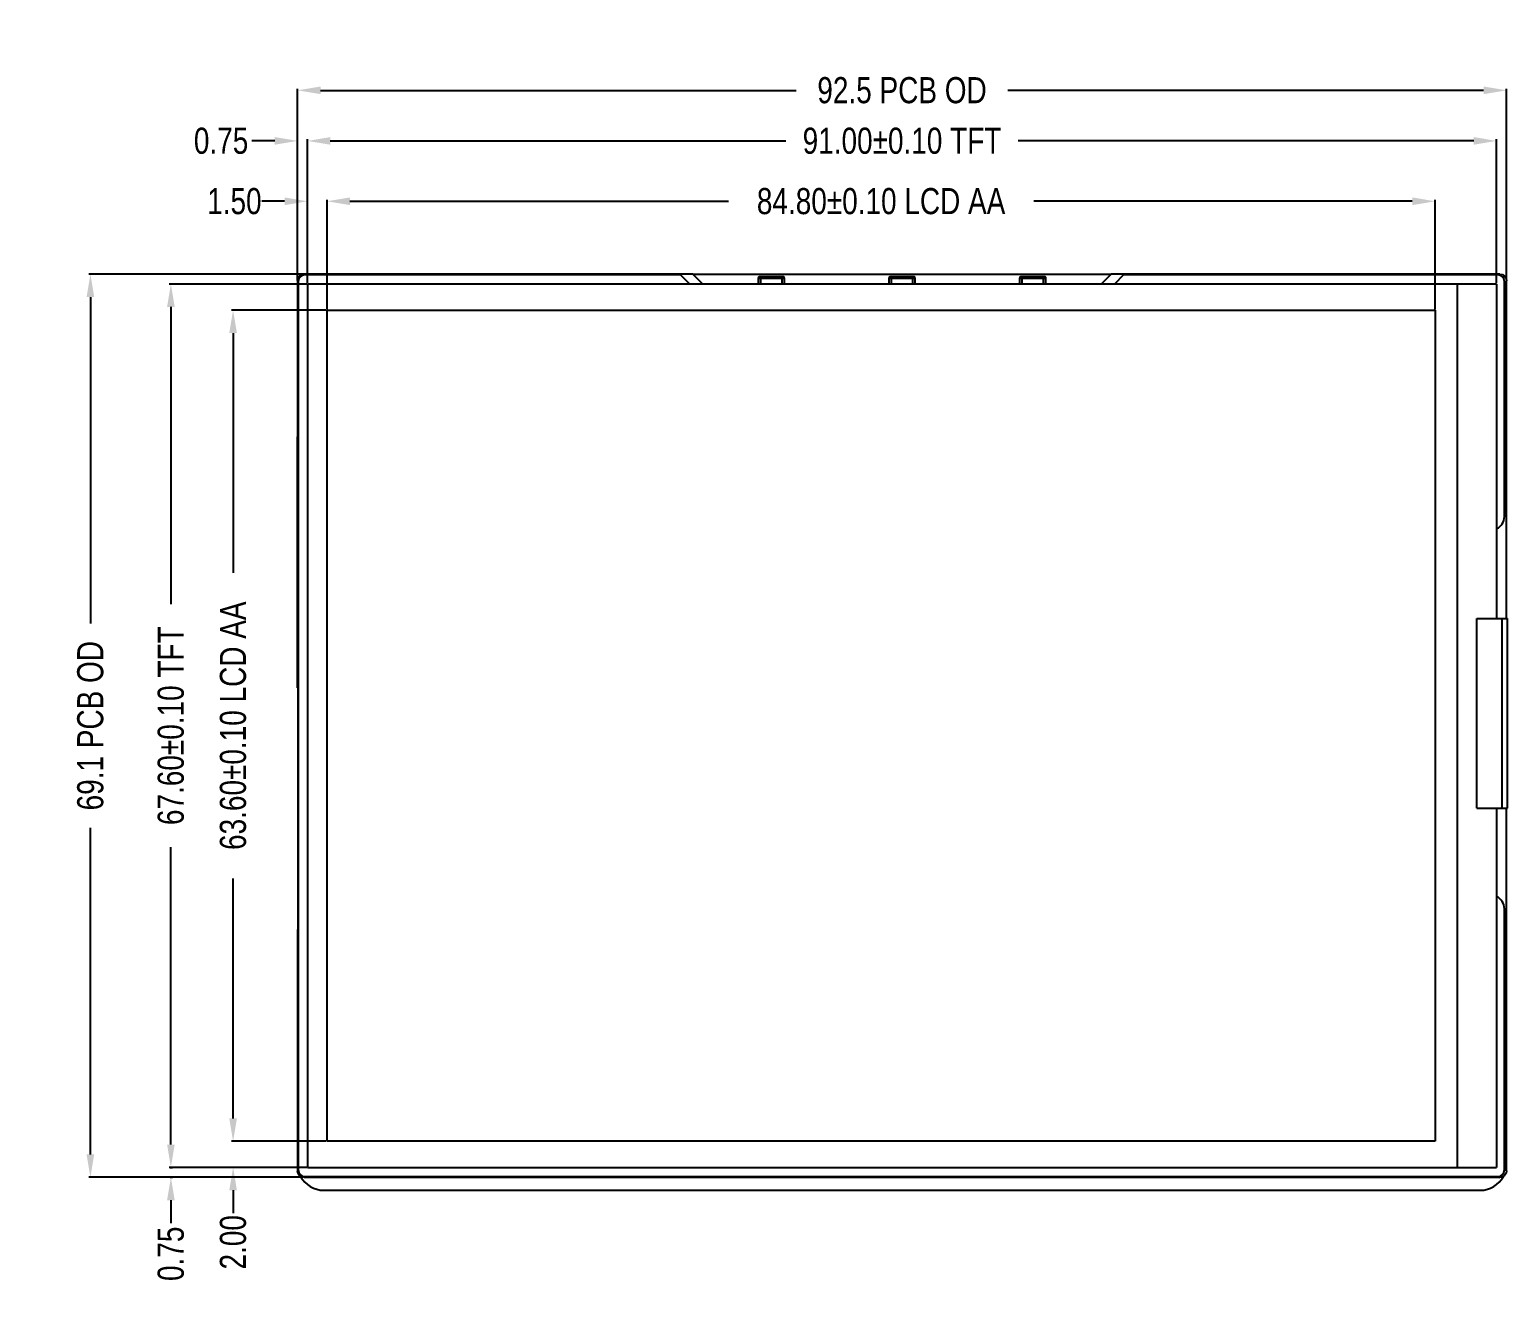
# Model space of a CAD drawing. Header units: inches. Extents: x -128 to 290, y -30 to 138.
# Drawn here: x -50.4 to 62.7, y -30.3 to 66 of the extents above; entities that cross this region are included whole.
import ezdxf

# ---------------------------------------------------------------- set-up
doc = ezdxf.new("R2010")
doc.units = ezdxf.units.IN
doc.header["$LTSCALE"] = 1.21
doc.header["$MEASUREMENT"] = 0
doc.header["$PDMODE"] = 3
doc.header["$PDSIZE"] = 0.3125
doc.layers.get('0').update_dxf_attribs({"linetype": 'CONTINUOUS'})
doc.layers.get('Defpoints').update_dxf_attribs({"linetype": 'CONTINUOUS'})
doc.layers.add('DIM', color=3, linetype='CONTINUOUS')
doc.styles.get("Standard").update_dxf_attribs({"font": 'txt', "width": 0.8})
doc.dimstyles.get("Standard").update_dxf_attribs({"dimtxt": 0.15625, "dimasz": 0.1875, "dimexe": 0.125, "dimexo": 0.0625, "dimgap": 0.09, "dimtad": 0, "dimtih": 1, "dimtoh": 1, "dimzin": 4, "dimdsep": 46, "dimtxsty": 'STANDARD', "dimblk": '_FILLED', "dimblk1": '_FILLED', "dimblk2": '_FILLED', "dimcen": 0.09, "dimazin": 1, "dimtp": 0.01, "dimtm": 0.01, "dimtfac": 1, "dimtofl": 0, "dimtmove": 0, "dimatfit": 3, "dimldrblk": '_FILLED', "dimfxl": 1, "dimtolj": 1, "dimtzin": 4, "dimarcsym": 0})

# ---------------------------------------------------------------- blocks, each defined once
blk = doc.blocks.new('_FILLED')
at = {"color": 0, "linetype": 'ByBlock'}
blk.add_solid([(0, 0), (-1, 0.167), (-1, -0.167)], dxfattribs=at)
blk = doc.blocks.new('*D1')
at = {"layer": 'Defpoints', "color": 0}
for p in [(57.18, 52.89), (-27.62, 44.56), (57.18, 44.56)]:
    blk.add_point(p, dxfattribs=at)
at = {"layer": 'DIM', "color": 0, "lineweight": -2}
for p, q in [((-27.62, 44.62), (-27.62, 53.01)), ((-25.87, 52.89), (3.09, 52.89)), ((55.43, 52.89), (26.47, 52.89)), ((57.18, 44.62), (57.18, 53.01))]:
    blk.add_line(p, q, dxfattribs=at)
at = {"layer": 'DIM', "color": 0, "lineweight": -2, "xscale": 1.75, "yscale": 1.75, "zscale": 1.75, "rotation": 180}
blk.add_blockref('_FILLED', (-27.62, 52.89), dxfattribs=at)
at = {"layer": 'DIM', "color": 0, "lineweight": -2, "xscale": 1.75, "yscale": 1.75, "zscale": 1.75}
blk.add_blockref('_FILLED', (57.18, 52.89), dxfattribs=at)
at = {"layer": 'DIM', "color": 0, "insert": (14.78, 52.89), "char_height": 2, "attachment_point": 5}
blk.add_mtext('\\A1;84.80%%p0.10 LCD AA', dxfattribs=at)
blk = doc.blocks.new('*D3')
at = {"layer": 'Defpoints', "color": 0}
for p in [(61.88, 57.51), (-29.12, 46.56), (61.88, 46.56)]:
    blk.add_point(p, dxfattribs=at)
at = {"layer": 'DIM', "color": 0, "lineweight": -2}
for p, q in [((-29.12, 46.62), (-29.12, 57.64)), ((-27.37, 57.51), (7.49, 57.51)), ((60.13, 57.51), (25.27, 57.51)), ((61.88, 46.62), (61.88, 57.64))]:
    blk.add_line(p, q, dxfattribs=at)
at = {"layer": 'DIM', "color": 0, "lineweight": -2, "xscale": 1.75, "yscale": 1.75, "zscale": 1.75, "rotation": 180}
blk.add_blockref('_FILLED', (-29.12, 57.51), dxfattribs=at)
at = {"layer": 'DIM', "color": 0, "lineweight": -2, "xscale": 1.75, "yscale": 1.75, "zscale": 1.75}
blk.add_blockref('_FILLED', (61.88, 57.51), dxfattribs=at)
at = {"layer": 'DIM', "color": 0, "insert": (16.38, 57.51), "char_height": 2, "attachment_point": 5}
blk.add_mtext('\\A1;91.00%%p0.10 TFT', dxfattribs=at)
blk = doc.blocks.new('*D4')
at = {"layer": 'Defpoints', "color": 0}
for p in [(-27.62, 44.56), (-34.81, -19.04), (-27.62, -19.04)]:
    blk.add_point(p, dxfattribs=at)
at = {"layer": 'DIM', "color": 0, "lineweight": -2}
for p, q in [((-27.68, 44.56), (-34.94, 44.56)), ((-34.81, 42.81), (-34.81, 24.45)), ((-34.81, -17.29), (-34.81, 1.07)), ((-27.68, -19.04), (-34.94, -19.04))]:
    blk.add_line(p, q, dxfattribs=at)
at = {"layer": 'DIM', "color": 0, "lineweight": -2, "xscale": 1.75, "yscale": 1.75, "zscale": 1.75}
for p, rotation in [((-34.81, 44.56), 90), ((-34.81, -19.04), 270)]:
    blk.add_blockref('_FILLED', p, dxfattribs=dict(at, rotation=rotation))
at = {"layer": 'DIM', "color": 0, "insert": (-34.81, 12.76), "char_height": 2, "attachment_point": 5, "rotation": 90}
blk.add_mtext('\\A1;63.60%%p0.10 LCD AA', dxfattribs=at)
blk = doc.blocks.new('*D5')
at = {"layer": 'Defpoints', "color": 0}
for p in [(-29.12, 46.56), (-39.57, -21.04), (-29.12, -21.04)]:
    blk.add_point(p, dxfattribs=at)
at = {"layer": 'DIM', "color": 0, "lineweight": -2}
for p, q in [((-29.18, 46.56), (-39.69, 46.56)), ((-39.57, 44.81), (-39.57, 22.05)), ((-39.57, -19.29), (-39.57, 3.47)), ((-29.18, -21.04), (-39.69, -21.04))]:
    blk.add_line(p, q, dxfattribs=at)
at = {"layer": 'DIM', "color": 0, "lineweight": -2, "xscale": 1.75, "yscale": 1.75, "zscale": 1.75}
for p, rotation in [((-39.57, 46.56), 90), ((-39.57, -21.04), 270)]:
    blk.add_blockref('_FILLED', p, dxfattribs=dict(at, rotation=rotation))
at = {"layer": 'DIM', "color": 0, "insert": (-39.57, 12.76), "char_height": 2, "attachment_point": 5, "rotation": 90}
blk.add_mtext('\\A1;67.60%%p0.10 TFT', dxfattribs=at)
blk = doc.blocks.new('*D6')
at = {"layer": 'Defpoints', "color": 0}
for p in [(-29.12, 52.89), (-29.12, 52.89), (-27.62, 52.89)]:
    blk.add_point(p, dxfattribs=at)
at = {"layer": 'DIM', "color": 0, "lineweight": -2}
for p, q in [((-30.87, 52.89), (-32.62, 52.89)), ((-29.12, 52.95), (-29.12, 53.01)), ((-27.62, 52.95), (-27.62, 53.01)), ((-25.87, 52.89), (-24.12, 52.89))]:
    blk.add_line(p, q, dxfattribs=at)
at = {"layer": 'DIM', "color": 0, "lineweight": -2, "xscale": 1.75, "yscale": 1.75, "zscale": 1.75}
blk.add_blockref('_FILLED', (-29.12, 52.89), dxfattribs=at)
at = {"layer": 'DIM', "color": 0, "lineweight": -2, "xscale": 1.75, "yscale": 1.75, "zscale": 1.75, "rotation": 180}
blk.add_blockref('_FILLED', (-27.62, 52.89), dxfattribs=at)
at = {"layer": 'DIM', "color": 0, "insert": (-34.71, 52.89), "char_height": 2, "attachment_point": 5}
blk.add_mtext('\\A1;1.50', dxfattribs=at)
blk = doc.blocks.new('*D7')
at = {"layer": 'Defpoints', "color": 0}
for p in [(-27.62, -19.04), (-34.81, -21.04), (-29.12, -21.04)]:
    blk.add_point(p, dxfattribs=at)
at = {"layer": 'DIM', "color": 0, "lineweight": -2}
for p, q in [((-34.81, -17.29), (-34.81, -15.54)), ((-27.68, -19.04), (-34.94, -19.04)), ((-29.18, -21.04), (-34.94, -21.04)), ((-34.81, -22.79), (-34.81, -24.54))]:
    blk.add_line(p, q, dxfattribs=at)
at = {"layer": 'DIM', "color": 0, "lineweight": -2, "xscale": 1.75, "yscale": 1.75, "zscale": 1.75}
for p, rotation in [((-34.81, -19.04), 270), ((-34.81, -21.04), 90)]:
    blk.add_blockref('_FILLED', p, dxfattribs=dict(at, rotation=rotation))
at = {"layer": 'DIM', "color": 0, "insert": (-34.81, -26.77), "char_height": 2, "attachment_point": 5, "rotation": 90}
blk.add_mtext('\\A1;2.00', dxfattribs=at)
blk = doc.blocks.new('*D19')
at = {"layer": 'Defpoints', "color": 0}
for p in [(-29.32, 47.31), (-45.73, -21.8), (-29.37, -21.8)]:
    blk.add_point(p, dxfattribs=at)
at = {"layer": 'DIM', "color": 0, "lineweight": -2}
for p, q in [((-29.38, 47.31), (-45.86, 47.31)), ((-45.73, 45.56), (-45.73, 20.58)), ((-45.73, -20.05), (-45.73, 4.94)), ((-29.43, -21.8), (-45.86, -21.8))]:
    blk.add_line(p, q, dxfattribs=at)
at = {"layer": 'DIM', "color": 0, "lineweight": -2, "xscale": 1.75, "yscale": 1.75, "zscale": 1.75}
for p, rotation in [((-45.73, 47.31), 90), ((-45.73, -21.8), 270)]:
    blk.add_blockref('_FILLED', p, dxfattribs=dict(at, rotation=rotation))
at = {"layer": 'DIM', "color": 0, "insert": (-45.73, 12.76), "char_height": 2, "attachment_point": 5, "rotation": 90}
blk.add_mtext('\\A1;69.1 PCB OD', dxfattribs=at)
blk = doc.blocks.new('*D21')
at = {"layer": 'Defpoints', "color": 0}
for p in [(-29.87, 61.38), (-29.87, 46.8), (62.64, 46.81)]:
    blk.add_point(p, dxfattribs=at)
at = {"layer": 'DIM', "color": 0, "lineweight": -2}
for p, q in [((-29.87, 46.87), (-29.87, 61.5)), ((-28.12, 61.38), (8.29, 61.38)), ((60.89, 61.38), (24.47, 61.38)), ((62.64, 46.87), (62.64, 61.5))]:
    blk.add_line(p, q, dxfattribs=at)
at = {"layer": 'DIM', "color": 0, "lineweight": -2, "xscale": 1.75, "yscale": 1.75, "zscale": 1.75, "rotation": 180}
blk.add_blockref('_FILLED', (-29.87, 61.38), dxfattribs=at)
at = {"layer": 'DIM', "color": 0, "lineweight": -2, "xscale": 1.75, "yscale": 1.75, "zscale": 1.75}
blk.add_blockref('_FILLED', (62.64, 61.38), dxfattribs=at)
at = {"layer": 'DIM', "color": 0, "insert": (16.38, 61.38), "char_height": 2, "attachment_point": 5}
blk.add_mtext('\\A1;92.5 PCB OD', dxfattribs=at)
blk = doc.blocks.new('*D22')
at = {"layer": 'Defpoints', "color": 0}
for p in [(-29.87, 57.51), (-29.87, 57.51), (-29.12, 57.51)]:
    blk.add_point(p, dxfattribs=at)
at = {"layer": 'DIM', "color": 0, "lineweight": -2}
for p, q in [((-31.62, 57.51), (-33.37, 57.51)), ((-29.87, 57.58), (-29.87, 57.64)), ((-29.12, 57.58), (-29.12, 57.64)), ((-27.37, 57.51), (-25.62, 57.51))]:
    blk.add_line(p, q, dxfattribs=at)
at = {"layer": 'DIM', "color": 0, "lineweight": -2, "xscale": 1.75, "yscale": 1.75, "zscale": 1.75}
blk.add_blockref('_FILLED', (-29.87, 57.51), dxfattribs=at)
at = {"layer": 'DIM', "color": 0, "lineweight": -2, "xscale": 1.75, "yscale": 1.75, "zscale": 1.75, "rotation": 180}
blk.add_blockref('_FILLED', (-29.12, 57.51), dxfattribs=at)
at = {"layer": 'DIM', "color": 0, "insert": (-35.73, 57.51), "char_height": 2, "attachment_point": 5}
blk.add_mtext('\\A1;0.75', dxfattribs=at)
blk = doc.blocks.new('*D23')
at = {"layer": 'Defpoints', "color": 0}
for p in [(-39.69, -21.04), (-39.69, -21.8), (-39.57, -21.8)]:
    blk.add_point(p, dxfattribs=at)
at = {"layer": 'DIM', "color": 0, "lineweight": -2}
for p, q in [((-39.57, -19.29), (-39.57, -17.54)), ((-39.63, -21.04), (-39.44, -21.04)), ((-39.63, -21.8), (-39.44, -21.8)), ((-39.57, -23.55), (-39.57, -25.3))]:
    blk.add_line(p, q, dxfattribs=at)
at = {"layer": 'DIM', "color": 0, "lineweight": -2, "xscale": 1.75, "yscale": 1.75, "zscale": 1.75}
for p, rotation in [((-39.57, -21.04), 270), ((-39.57, -21.8), 90)]:
    blk.add_blockref('_FILLED', p, dxfattribs=dict(at, rotation=rotation))
at = {"layer": 'DIM', "color": 0, "insert": (-39.57, -27.65), "char_height": 2, "attachment_point": 5, "rotation": 90}
blk.add_mtext('\\A1;0.75', dxfattribs=at)

msp = doc.modelspace()

# ---------------------------------------------------------------- linework, layer by layer
at = {"color": 7, "linetype": 'Continuous'}
for p, q in [((-29.87, 46.805), (-29.88, 34.855)), ((-29.87, 46.805), (-29.841, 47)), ((-29.841, 47), (-29.731, 47.165)), ((-29.82, 46.758), (-29.82, -21.242)), ((-29.731, 47.165), (-29.566, 47.276)), ((-29.566, 47.276), (-29.37, 47.315)), ((0.38, 47.306), (-29.37, 47.315)), ((-0.57, 47.258), (-29.32, 47.258)), ((-29.12, 46.558), (-29.12, -21.042)), ((61.88, 46.558), (-29.12, 46.558)), ((0.13, 46.558), (-0.57, 47.258)), ((0.38, 47.308), (32.38, 47.308)), ((0.38, 47.306), (1.127, 46.558)), ((5.38, 47.015), (5.38, 46.558)), ((5.38, 47.015), (7.38, 47.015)), ((7.28, 47.115), (5.48, 47.115)), ((5.58, 46.558), (5.58, 47.115)), ((7.18, 47.115), (7.18, 46.558)), ((7.38, 46.558), (7.38, 47.015)), ((15.38, 47.015), (15.38, 46.558)), ((15.38, 47.015), (17.38, 47.015)), ((17.28, 47.115), (15.48, 47.115)), ((15.58, 46.558), (15.58, 47.115)), ((17.18, 47.115), (17.18, 46.558)), ((17.38, 46.558), (17.38, 47.015)), ((25.38, 47.016), (25.38, 46.558)), ((25.38, 47.016), (27.38, 47.016)), ((27.28, 47.116), (25.48, 47.116)), ((25.58, 46.558), (25.58, 47.116)), ((27.18, 47.116), (27.18, 46.558)), ((27.38, 46.558), (27.38, 47.016)), ((31.631, 46.558), (32.38, 47.307)), ((62.13, 47.308), (32.38, 47.307)), ((33.33, 47.258), (32.63, 46.558)), ((61.98, 47.258), (33.33, 47.258)), ((58.88, -21.042), (58.88, 46.558)), ((61.88, 46.558), (61.88, 20.958)), ((62.13, 47.308), (62.325, 47.279)), ((62.325, 47.279), (62.49, 47.169)), ((62.48, 28.758), (62.48, 46.758)), ((62.49, 47.169), (62.601, 47.003)), ((62.601, 47.003), (62.639, 46.808)), ((62.637, 20.958), (62.639, 46.808)), ((-27.62, -19.042), (-27.62, 44.558)), ((-27.62, 44.558), (57.18, 44.558)), ((57.18, 44.558), (57.18, -19.042)), ((-29.841, 34.66), (-29.88, 34.855)), ((-29.87, 15.655), (-29.87, 34.807)), ((-29.82, 34.629), (-29.841, 34.66)), ((60.38, 20.958), (62.71, 20.958)), ((60.38, 6.458), (60.38, 20.958)), ((62.31, 6.458), (62.31, 20.958)), ((62.71, 6.458), (62.71, 20.958)), ((-29.869, 15.655), (-29.84, 15.85)), ((-29.84, 15.85), (-29.82, 15.88)), ((-29.869, 15.655), (-29.878, -21.295)), ((60.38, 6.458), (62.71, 6.458)), ((61.88, 6.458), (61.88, -21.042)), ((62.632, -21.292), (62.635, 6.458)), ((62.48, -21.242), (62.48, -1.242)), ((57.18, -19.042), (-27.62, -19.042)), ((-29.839, -21.49), (-29.878, -21.295)), ((-29.12, -21.042), (61.88, -21.042)), ((62.603, -21.487), (62.493, -21.652)), ((62.632, -21.292), (62.603, -21.487)), ((-29.728, -21.656), (-29.839, -21.49)), ((-29.563, -21.766), (-29.728, -21.656)), ((-29.368, -21.795), (-29.563, -21.766)), ((-29.368, -21.795), (62.132, -21.802)), ((-29.32, -21.742), (61.98, -21.742)), ((62.327, -21.763), (62.132, -21.802)), ((62.493, -21.652), (62.327, -21.763)), ((-27.87, -22.792), (60.63, -22.792))]:
    msp.add_line(p, q, dxfattribs=at)
for centre, radius, start, end in [((-29.32, 46.758), 0.5, 90, 180), ((5.48, 47.015), 0.1, 90.00212, 180.00212), ((7.28, 47.015), 0.1, 0.00212, 90.00212), ((15.48, 47.015), 0.1, 90.00212, 180.00212), ((17.28, 47.015), 0.1, 0.00212, 90.00212), ((25.48, 47.016), 0.1, 90.00212, 180.00212), ((27.28, 47.016), 0.1, 0.00212, 90.00212), ((61.98, 46.758), 0.5, 0, 90), ((61.48, 28.758), 1, 293.85196, 0), ((61.48, -1.242), 1, 0, 66.14804), ((-29.32, -21.242), 0.5, 180, 270), ((61.98, -21.242), 0.5, 270, 0), ((-27.87, -20.792), 2, 207.78021, 270), ((60.63, -20.792), 2, 270, 332.22688)]:
    msp.add_arc(centre, radius, start, end, dxfattribs=at)

# ---------------------------------------------------------------- dimensions: what is measured, and where the dimension line sits
at = {"layer": 'DIM'}
for base, p1, p2, override, picture, middle in [((-29.87, 61.378), (62.639, 46.808), (-29.87, 46.805), {"dimtxt": 2, "dimasz": 1.75, "dimtih": 0, "dimtoh": 0, "dimdec": 1, "dimzin": 0, "dimpost": ' PCB OD', "dimblk": '_FILLED', "dimcen": 0.198, "dimadec": 0, "dimazin": 0, "dimtp": 0, "dimtm": 0, "dimtdec": 4, "dimtzin": 0}, '*D21', (16.384, 61.378)), ((61.88, 57.514), (-29.12, 46.558), (61.88, 46.558), {"dimtxt": 2, "dimasz": 1.75, "dimtih": 0, "dimtoh": 0, "dimzin": 0, "dimpost": ' TFT', "dimblk": '_FILLED', "dimcen": 0.198, "dimadec": 0, "dimazin": 0, "dimtol": 1, "dimtp": 0.1, "dimtm": 0.1, "dimtzin": 0}, '*D3', (16.38, 57.514)), ((-29.87, 57.514), (-29.12, 57.514), (-29.87, 57.514), {"dimtxt": 2, "dimasz": 1.75, "dimtih": 0, "dimtoh": 0, "dimzin": 0, "dimcen": 0.198, "dimadec": 0, "dimazin": 0, "dimtp": 0, "dimtm": 0, "dimtdec": 4, "dimtzin": 0}, '*D22', (-35.727, 57.514)), ((57.18, 52.887), (-27.62, 44.558), (57.18, 44.558), {"dimtxt": 2, "dimasz": 1.75, "dimgap": 0.09, "dimtih": 0, "dimtoh": 0, "dimzin": 0, "dimpost": ' LCD AA', "dimcen": 0.198, "dimadec": 0, "dimazin": 0, "dimtol": 1, "dimlim": 0, "dimtp": 0.1, "dimtm": 0.1, "dimtdec": 2, "dimtzin": 0}, '*D1', (14.78, 52.887)), ((-29.12, 52.887), (-27.62, 52.887), (-29.12, 52.887), {"dimtxt": 2, "dimasz": 1.75, "dimtih": 0, "dimtoh": 0, "dimzin": 0, "dimcen": 0.198, "dimadec": 0, "dimazin": 0, "dimtp": 0, "dimtm": 0, "dimtdec": 4, "dimtzin": 0}, '*D6', (-34.71, 52.887))]:
    dim = msp.add_linear_dim(base=base, p1=p1, p2=p2, dimstyle='STANDARD', override=override, dxfattribs=at)
    dim.commit()
    dim.dimension.update_dxf_attribs({"geometry": picture, "text_midpoint": middle})
for base, p1, p2, override, picture, middle in [((-45.734, -21.795), (-29.32, 47.315), (-29.368, -21.795), {"dimtxt": 2, "dimasz": 1.75, "dimtih": 0, "dimtoh": 0, "dimdec": 1, "dimzin": 0, "dimpost": ' PCB OD', "dimcen": 0.198, "dimadec": 0, "dimazin": 0, "dimtp": 0, "dimtm": 0, "dimtdec": 4, "dimtzin": 0}, '*D19', (-45.734, 12.76)), ((-39.569, -21.042), (-29.12, 46.558), (-29.12, -21.042), {"dimtxt": 2, "dimasz": 1.75, "dimtih": 0, "dimtoh": 0, "dimzin": 0, "dimpost": ' TFT', "dimblk": '_FILLED', "dimcen": 0.198, "dimadec": 0, "dimazin": 0, "dimtol": 1, "dimtp": 0.1, "dimtm": 0.1, "dimtzin": 0}, '*D5', (-39.569, 12.758)), ((-34.814, -19.042), (-27.62, 44.558), (-27.62, -19.042), {"dimtxt": 2, "dimasz": 1.75, "dimtih": 0, "dimtoh": 0, "dimzin": 0, "dimpost": ' LCD AA', "dimblk": '_FILLED', "dimcen": 0.198, "dimadec": 0, "dimazin": 0, "dimtol": 1, "dimtp": 0.1, "dimtm": 0.1, "dimtzin": 0}, '*D4', (-34.814, 12.758)), ((-34.814, -21.042), (-27.62, -19.042), (-29.12, -21.042), {"dimtxt": 2, "dimasz": 1.75, "dimtih": 0, "dimtoh": 0, "dimzin": 0, "dimcen": 0.198, "dimadec": 0, "dimazin": 0, "dimtp": 0, "dimtm": 0, "dimtdec": 4, "dimtzin": 0}, '*D7', (-34.814, -26.765)), ((-39.569, -21.795), (-39.694, -21.042), (-39.694, -21.795), {"dimtxt": 2, "dimasz": 1.75, "dimtih": 0, "dimtoh": 0, "dimzin": 0, "dimcen": 0.198, "dimadec": 0, "dimazin": 0, "dimtp": 0, "dimtm": 0, "dimtdec": 4, "dimtzin": 0}, '*D23', (-39.569, -27.652))]:
    dim = msp.add_linear_dim(base=base, p1=p1, p2=p2, angle=90, dimstyle='STANDARD', override=override, dxfattribs=at)
    dim.commit()
    dim.dimension.update_dxf_attribs({"geometry": picture, "text_midpoint": middle})

doc.saveas('drawing.dxf')
